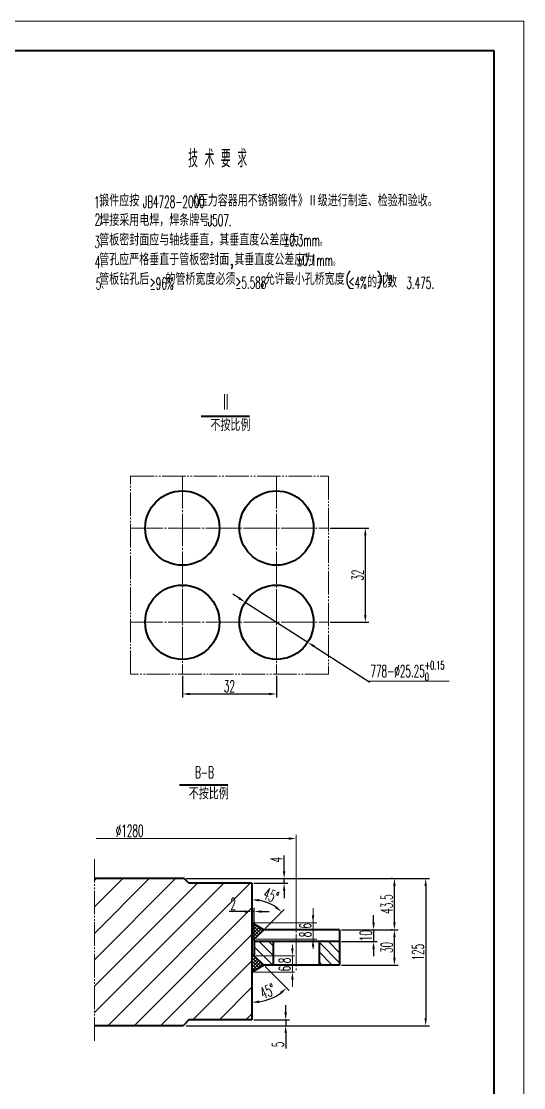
# Model space of a CAD drawing. Header units: millimetres. Extents: x 653 to 3278, y 1219 to 2187.
# Drawn here: x 1323.6 to 1494.4, y 1824.4 to 2186.8 of the extents above; entities that cross this region are included whole.
import ezdxf

# ---------------------------------------------------------------- set-up
doc = ezdxf.new("R2010")
doc.units = ezdxf.units.MM
doc.linetypes.add('JIS_08_11', pattern=[12.8, 11, -0.6, 0.6, -0.6])
doc.linetypes.add('JIS_09_08', pattern=[10.75, 8, -0.55, 0.55, -0.55, 0.55, -0.55])
for name, color, linetype, lineweight in [('图层1', 1, 'Continuous', 40), ('图层2', 4, 'JIS_08_11', 20), ('图层3', 2, 'Continuous', 20), ('图层5', 6, 'JIS_09_08', 20)]:
    doc.layers.add(name, color=color, linetype=linetype, lineweight=lineweight)
doc.styles.get("Standard").update_dxf_attribs({"font": 'romans.shx', "width": 0.55, "height": 4, "bigfont": 'gbcbig.shx'})
doc.styles.add('数字', font='romans.shx', dxfattribs={"width": 0.55, "height": 4, "bigfont": 'gbcbig.shx'})
doc.styles.add('文字', font='romans.shx', dxfattribs={"height": 4, "bigfont": 'gbcbig.shx'})
doc.styles.add('样式 2', font='romans.shx', dxfattribs={"width": 0.55, "height": 4, "bigfont": 'gbcbig.shx'})
doc.dimstyles.new('副本ISO-25', dxfattribs={"dimtxt": 4, "dimasz": 2.5, "dimexe": 1.25, "dimexo": 0.625, "dimtad": 1, "dimdsep": 46, "dimtxsty": '样式 2', "dimcen": 2.5, "dimadec": 0, "dimazin": 0, "dimtp": 1, "dimtm": 0.5, "dimtfac": 1, "dimtmove": 0, "dimatfit": 1, "dimfxl": 1, "dimlwd": 25, "dimlwe": 25, "dimarcsym": 0})

# ---------------------------------------------------------------- blocks, each defined once
blk = doc.blocks.new('*D334')
at = {"layer": 'Defpoints', "color": 0}
for p in [(1427.99, 2014.57), (1427.99, 1982.57), (1440.55, 1982.57)]:
    blk.add_point(p, dxfattribs=at)
at = {"layer": '图层3', "color": 0, "lineweight": 25}
for p, q in [((1428.61, 2014.57), (1441.8, 2014.57)), ((1440.55, 2012.07), (1440.55, 1985.07)), ((1428.61, 1982.57), (1441.8, 1982.57))]:
    blk.add_line(p, q, dxfattribs=at)
at = {"layer": '图层3', "color": 0}
for points in [[(1440.13, 2012.07), (1440.96, 2012.07), (1440.55, 2014.57)], [(1440.13, 1985.07), (1440.96, 1985.07), (1440.55, 1982.57)]]:
    blk.add_solid(points, dxfattribs=at)
at = {"layer": '图层3', "color": 0, "insert": (1437.92, 1998.57), "char_height": 4, "attachment_point": 5, "rotation": 90, "style": '样式 2'}
blk.add_mtext('32', dxfattribs=at)
blk = doc.blocks.new('*D335')
at = {"layer": 'Defpoints', "color": 0}
for p in [(1378.37, 1964.94), (1410.37, 1964.94), (1410.37, 1958.18)]:
    blk.add_point(p, dxfattribs=at)
at = {"layer": '图层3', "color": 0, "lineweight": 25}
for p, q in [((1378.37, 1964.32), (1378.37, 1956.93)), ((1410.37, 1964.32), (1410.37, 1956.93)), ((1380.87, 1958.18), (1407.87, 1958.18))]:
    blk.add_line(p, q, dxfattribs=at)
at = {"layer": '图层3', "color": 0}
for points in [[(1380.87, 1958.59), (1380.87, 1957.76), (1378.37, 1958.18)], [(1407.87, 1958.59), (1407.87, 1957.76), (1410.37, 1958.18)]]:
    blk.add_solid(points, dxfattribs=at)
at = {"layer": '图层3', "color": 0, "insert": (1394.37, 1960.8), "char_height": 4, "attachment_point": 5, "style": '样式 2'}
blk.add_mtext('32', dxfattribs=at)
blk = doc.blocks.new('*D336')
at = {"layer": 'Defpoints', "color": 0}
for p in [(1399.73, 1989.38), (1420.99, 1975.76)]:
    blk.add_point(p, dxfattribs=at)
at = {"layer": '图层3', "color": 0, "lineweight": 25}
for p, q in [((1397.63, 1990.73), (1395.52, 1992.08)), ((1399.73, 1989.38), (1420.99, 1975.76)), ((1423.1, 1974.41), (1442.09, 1962.24))]:
    blk.add_line(p, q, dxfattribs=at)
at = {"layer": '图层3', "color": 0}
for points in [[(1397.85, 1991.08), (1397.4, 1990.38), (1399.73, 1989.38)], [(1423.32, 1974.76), (1422.87, 1974.06), (1420.99, 1975.76)]]:
    blk.add_solid(points, dxfattribs=at)
blk = doc.blocks.new('*D337')
at = {"layer": 'Defpoints', "color": 0}
for p in [(1379.02, 1895.43), (1402.02, 1893.83), (1412.96, 1893.83)]:
    blk.add_point(p, dxfattribs=at)
at = {"layer": '图层3', "color": 0, "lineweight": 25}
for p, q in [((1412.96, 1897.93), (1412.96, 1903.25)), ((1379.65, 1895.43), (1414.21, 1895.43)), ((1412.96, 1893.83), (1412.96, 1895.43)), ((1402.65, 1893.83), (1414.21, 1893.83)), ((1412.96, 1891.33), (1412.96, 1888.83))]:
    blk.add_line(p, q, dxfattribs=at)
at = {"layer": '图层3', "color": 0}
for points in [[(1412.54, 1897.93), (1413.37, 1897.93), (1412.96, 1895.43)], [(1412.54, 1891.33), (1413.37, 1891.33), (1412.96, 1893.83)]]:
    blk.add_solid(points, dxfattribs=at)
at = {"layer": '图层3', "color": 0, "insert": (1410.33, 1901.84), "char_height": 4, "attachment_point": 5, "rotation": 90, "style": '样式 2'}
blk.add_mtext('4', dxfattribs=at)
blk = doc.blocks.new('*D338')
at = {"layer": 'Defpoints', "color": 0}
for p in [(1379.02, 1895.43), (1379.02, 1845.43), (1461.06, 1845.43)]:
    blk.add_point(p, dxfattribs=at)
at = {"layer": '图层3', "color": 0, "lineweight": 25}
for p, q in [((1379.65, 1895.43), (1462.31, 1895.43)), ((1461.06, 1892.93), (1461.06, 1847.93)), ((1379.65, 1845.43), (1462.31, 1845.43))]:
    blk.add_line(p, q, dxfattribs=at)
at = {"layer": '图层3', "color": 0}
for points in [[(1460.65, 1892.93), (1461.48, 1892.93), (1461.06, 1895.43)], [(1460.65, 1847.93), (1461.48, 1847.93), (1461.06, 1845.43)]]:
    blk.add_solid(points, dxfattribs=at)
at = {"layer": '图层3', "color": 0, "insert": (1458.44, 1870.43), "char_height": 4, "attachment_point": 5, "rotation": 90, "style": '样式 2'}
blk.add_mtext('125', dxfattribs=at)
blk = doc.blocks.new('*D339')
at = {"layer": 'Defpoints', "color": 0}
for p in [(1402.02, 1884.24), (1402.02, 1874.03), (1402.82, 1874.03)]:
    blk.add_point(p, dxfattribs=at)
at = {"layer": '图层3', "color": 0, "lineweight": 25}
for p, q in [((1402.02, 1874.65), (1402.02, 1885.49)), ((1402.82, 1874.65), (1402.82, 1885.49)), ((1399.52, 1884.24), (1394.3, 1884.24)), ((1402.82, 1884.24), (1402.02, 1884.24)), ((1405.32, 1884.24), (1407.82, 1884.24))]:
    blk.add_line(p, q, dxfattribs=at)
at = {"layer": '图层3', "color": 0}
for points in [[(1399.52, 1884.65), (1399.52, 1883.82), (1402.02, 1884.24)], [(1405.32, 1884.65), (1405.32, 1883.82), (1402.82, 1884.24)]]:
    blk.add_solid(points, dxfattribs=at)
at = {"layer": '图层3', "color": 0, "insert": (1395.66, 1886.86), "char_height": 4, "attachment_point": 5, "style": '样式 2'}
blk.add_mtext('2', dxfattribs=at)
blk = doc.blocks.new('*D340')
at = {"layer": 'Defpoints', "color": 0}
for p in [(1402.02, 1893.83), (1409.14, 1886.36), (1406.02, 1878.03), (1402.82, 1874.83), (1402.02, 1847.43)]:
    blk.add_point(p, dxfattribs=at)
at = {"layer": '图层3', "color": 0, "lineweight": 25}
blk.add_line((1406.46, 1878.47), (1412.97, 1884.98), dxfattribs=at)
blk.add_arc((1402.02, 1874.03), 14.24, 55.0708, 79.9292, dxfattribs=at)
at = {"layer": '图层3', "color": 0}
for points in [[(1404.47, 1887.64), (1404.55, 1888.47), (1402.02, 1888.27)], [(1410.44, 1886.03), (1409.91, 1885.39), (1412.09, 1884.1)]]:
    blk.add_solid(points, dxfattribs=at)
at = {"layer": '图层3', "color": 0, "insert": (1408.52, 1889.71), "char_height": 4, "attachment_point": 5, "rotation": 337.5, "style": '样式 2'}
blk.add_mtext('45°', dxfattribs=at)
blk = doc.blocks.new('*D341')
at = {"layer": 'Defpoints', "color": 0}
for p in [(1431.82, 1878.03), (1431.82, 1874.03), (1443.35, 1874.03)]:
    blk.add_point(p, dxfattribs=at)
at = {"layer": '图层3', "color": 0, "lineweight": 25}
for p, q in [((1443.35, 1880.53), (1443.35, 1883.03)), ((1432.45, 1878.03), (1444.6, 1878.03)), ((1443.35, 1878.03), (1443.35, 1874.03)), ((1432.45, 1874.03), (1444.6, 1874.03)), ((1443.35, 1871.53), (1443.35, 1869.03))]:
    blk.add_line(p, q, dxfattribs=at)
at = {"layer": '图层3', "color": 0}
for points in [[(1442.94, 1880.53), (1443.77, 1880.53), (1443.35, 1878.03)], [(1442.94, 1871.53), (1443.77, 1871.53), (1443.35, 1874.03)]]:
    blk.add_solid(points, dxfattribs=at)
at = {"layer": '图层3', "color": 0, "insert": (1440.73, 1876.03), "char_height": 4, "attachment_point": 5, "rotation": 90, "style": '样式 2'}
blk.add_mtext('10', dxfattribs=at)
blk = doc.blocks.new('*D342')
at = {"layer": 'Defpoints', "color": 0}
for p in [(1431.82, 1878.03), (1450.44, 1878.03), (1431.82, 1866.03)]:
    blk.add_point(p, dxfattribs=at)
at = {"layer": '图层3', "color": 0, "lineweight": 25}
for p, q in [((1432.45, 1878.03), (1451.69, 1878.03)), ((1450.44, 1868.53), (1450.44, 1875.53)), ((1432.45, 1866.03), (1451.69, 1866.03))]:
    blk.add_line(p, q, dxfattribs=at)
at = {"layer": '图层3', "color": 0}
for points in [[(1450.02, 1875.53), (1450.85, 1875.53), (1450.44, 1878.03)], [(1450.02, 1868.53), (1450.85, 1868.53), (1450.44, 1866.03)]]:
    blk.add_solid(points, dxfattribs=at)
at = {"layer": '图层3', "color": 0, "insert": (1447.81, 1872.03), "char_height": 4, "attachment_point": 5, "rotation": 90, "style": '样式 2'}
blk.add_mtext('30', dxfattribs=at)
blk = doc.blocks.new('*D286')
at = {"layer": 'Defpoints', "color": 0}
for p in [(1450.44, 1895.43), (1450.44, 1895.43), (1450.44, 1878.03)]:
    blk.add_point(p, dxfattribs=at)
at = {"layer": '图层3', "color": 0, "lineweight": 25}
for p, q in [((1449.81, 1895.43), (1449.19, 1895.43)), ((1450.44, 1880.53), (1450.44, 1892.93)), ((1449.81, 1878.03), (1449.19, 1878.03))]:
    blk.add_line(p, q, dxfattribs=at)
at = {"layer": '图层3', "color": 0}
for points in [[(1450.02, 1892.93), (1450.85, 1892.93), (1450.44, 1895.43)], [(1450.02, 1880.53), (1450.85, 1880.53), (1450.44, 1878.03)]]:
    blk.add_solid(points, dxfattribs=at)
at = {"layer": '图层3', "color": 0, "insert": (1447.81, 1886.73), "char_height": 4, "attachment_point": 5, "rotation": 90, "style": '样式 2'}
blk.add_mtext('43.5', dxfattribs=at)
blk = doc.blocks.new('*D343')
at = {"layer": 'Defpoints', "color": 0}
for p in [(1402.02, 1847.43), (1402.02, 1845.43), (1413.5, 1845.43)]:
    blk.add_point(p, dxfattribs=at)
at = {"layer": '图层3', "color": 0, "lineweight": 25}
for p, q in [((1413.5, 1849.93), (1413.5, 1852.43)), ((1402.65, 1847.43), (1414.75, 1847.43)), ((1402.65, 1845.43), (1414.75, 1845.43)), ((1413.5, 1847.43), (1413.5, 1845.43)), ((1413.5, 1842.93), (1413.5, 1837.71))]:
    blk.add_line(p, q, dxfattribs=at)
at = {"layer": '图层3', "color": 0}
for points in [[(1413.08, 1849.93), (1413.91, 1849.93), (1413.5, 1847.43)], [(1413.08, 1842.93), (1413.91, 1842.93), (1413.5, 1845.43)]]:
    blk.add_solid(points, dxfattribs=at)
at = {"layer": '图层3', "color": 0, "insert": (1410.87, 1839.07), "char_height": 4, "attachment_point": 5, "rotation": 90, "style": '样式 2'}
blk.add_mtext('5', dxfattribs=at)
blk = doc.blocks.new('*D344')
at = {"layer": 'Defpoints', "color": 0}
for p in [(1402.02, 1893.83), (1402.82, 1869.23), (1406.02, 1866.03), (1406.33, 1853.95), (1402.02, 1847.43)]:
    blk.add_point(p, dxfattribs=at)
at = {"layer": '图层3', "color": 0, "lineweight": 25}
blk.add_line((1406.46, 1865.59), (1414.68, 1857.37), dxfattribs=at)
blk.add_arc((1402.02, 1870.03), 16.65, 278.6122, 306.3878, dxfattribs=at)
at = {"layer": '图层3', "color": 0}
for points in [[(1411.63, 1856.94), (1412.17, 1856.31), (1413.79, 1858.26)], [(1404.54, 1853.15), (1404.48, 1853.99), (1402.02, 1853.38)]]:
    blk.add_solid(points, dxfattribs=at)
at = {"layer": '图层3', "color": 0, "insert": (1407.34, 1857.18), "char_height": 4, "attachment_point": 5, "rotation": 22.5, "style": '样式 2'}
blk.add_mtext('45°', dxfattribs=at)

msp = doc.modelspace()

# ---------------------------------------------------------------- hatches: boundary and pattern name
at = {"layer": '图层3'}
h = msp.add_hatch(dxfattribs=at)
h.set_pattern_fill('ANSI31', color=256, scale=2, style=0)
h.set_pattern_definition([(45, (109.9785, 90.508), (-4.490128, 4.490128), [])])
h.paths.add_polyline_path([(1402.021, 1893.83), (1380.621, 1893.83), (1379.021, 1895.43), (1348.489, 1895.43), (1348.489, 1845.43), (1378.621, 1845.43), (1380.621, 1847.43), (1402.021, 1847.43)])
h.paths.add_polyline_path([(1393.929, 1889.861), (1397.396, 1889.861), (1397.396, 1883.861), (1393.929, 1883.861)], flags=24)
h = msp.add_hatch(dxfattribs=at)
h.set_pattern_fill('ANSI37', color=256, scale=0.25, angle=90, style=0)
h.set_pattern_definition([(135, (109.9785, 90.50825), (-0.561266, -0.561266), []), (225, (109.9785, 90.50825), (0.561266, -0.561266), [])])
h.paths.add_polyline_path([(1406.021, 1878.03), (1402.021, 1880.43), (1402.021, 1874.83), (1402.821, 1874.83)])
h.paths.add_polyline_path([(1402.821, 1869.23), (1402.021, 1869.23), (1402.021, 1863.63), (1406.021, 1866.03)])
h = msp.add_hatch(dxfattribs=at)
h.set_pattern_fill('ANSI31', color=256, scale=0.75, angle=90, style=0)
h.set_pattern_definition([(135, (109.9785, 90.5083), (-1.683798, -1.683798), [])])
h.paths.add_polyline_path([(1409.221, 1874.03), (1402.821, 1874.03), (1402.821, 1869.23), (1406.021, 1866.03), (1409.221, 1866.03)])
h.paths.add_polyline_path([(1424.821, 1866.03), (1431.821, 1866.03), (1431.821, 1874.03), (1424.821, 1874.03)])

# ---------------------------------------------------------------- linework, layer by layer
at = {"layer": '图层1'}
for p, q in [((1484.366, 2176.779), (1098.866, 2176.779)), ((1484.366, 1602.779), (1484.366, 2176.779)), ((1401.23, 2052.43), (1384.792, 2052.43)), ((1393.88, 1927.215), (1377.442, 1927.215)), ((1379.021, 1895.43), (1348.489, 1895.43)), ((1380.621, 1893.83), (1379.021, 1895.43)), ((1402.021, 1893.83), (1380.621, 1893.83)), ((1402.021, 1893.83), (1402.021, 1847.43)), ((1406.021, 1878.03), (1402.021, 1880.43)), ((1402.821, 1874.83), (1406.021, 1878.03)), ((1431.821, 1878.03), (1406.021, 1878.03)), ((1431.821, 1878.03), (1431.821, 1866.03)), ((1402.821, 1874.83), (1402.021, 1874.83)), ((1402.821, 1874.83), (1402.821, 1869.23)), ((1431.821, 1874.03), (1402.821, 1874.03)), ((1409.221, 1874.03), (1409.221, 1866.03)), ((1424.821, 1874.03), (1424.821, 1866.03)), ((1402.821, 1869.23), (1402.021, 1869.23)), ((1402.821, 1869.23), (1406.021, 1866.03)), ((1406.021, 1866.03), (1402.021, 1863.63)), ((1431.821, 1866.03), (1406.021, 1866.03)), ((1378.621, 1845.43), (1348.489, 1845.43)), ((1380.621, 1847.43), (1378.621, 1845.43)), ((1402.021, 1847.43), (1380.621, 1847.43))]:
    msp.add_line(p, q, dxfattribs=at)
for centre in [(1378.374, 2014.569), (1410.362, 2014.569), (1378.362, 1982.569), (1410.362, 1982.569)]:
    msp.add_circle(centre, 12.625, dxfattribs=at)
at = {"layer": '图层2'}
for p, q in [((1378.374, 2032.194), (1378.374, 1964.944)), ((1410.374, 2032.194), (1410.374, 1964.944)), ((1360.749, 2014.569), (1427.987, 2014.569)), ((1360.737, 1982.569), (1427.987, 1982.569)), ((1417.021, 1876.536), (1417.021, 1864.03))]:
    msp.add_line(p, q, dxfattribs=at)
at = {"layer": '图层3'}
for p, q in [((1494.366, 2186.779), (653.366, 2186.779)), ((1494.366, 1592.779), (1494.366, 2186.779)), ((1441.563, 1962.576), (1469.031, 1962.576)), ((1417.021, 1877.161), (1417.021, 1910.295)), ((1414.521, 1909.045), (1349.134, 1909.045)), ((1422.79, 1882.93), (1422.79, 1885.424)), ((1422.79, 1880.53), (1422.79, 1883.03)), ((1402.646, 1880.43), (1424.04, 1880.43)), ((1406.646, 1878.03), (1424.04, 1878.03)), ((1406.646, 1878.03), (1424.04, 1878.03)), ((1422.79, 1878.03), (1422.79, 1880.43)), ((1422.79, 1878.03), (1422.79, 1874.83)), ((1403.446, 1874.83), (1424.04, 1874.83)), ((1422.79, 1875.53), (1422.79, 1873.03)), ((1415.768, 1871.73), (1415.768, 1872.98)), ((1422.79, 1872.33), (1422.79, 1871.524)), ((1403.446, 1869.23), (1416.534, 1869.23)), ((1415.768, 1866.03), (1415.768, 1869.23)), ((1402.646, 1863.63), (1416.534, 1863.63)), ((1406.646, 1866.03), (1416.534, 1866.03)), ((1415.768, 1863.63), (1415.768, 1866.03)), ((1422.232, 1866.03), (1421.607, 1866.03)), ((1415.768, 1861.13), (1415.768, 1858.63))]:
    msp.add_line(p, q, dxfattribs=at)
for centre in [(1422.79, 1878.03), (1415.768, 1866.03)]:
    msp.add_circle(centre, 0.28, dxfattribs=at)
for points in [[(1414.521, 1909.462), (1414.521, 1908.629), (1417.021, 1909.045)], [(1422.374, 1882.93), (1423.207, 1882.93), (1422.79, 1880.43)], [(1422.374, 1872.33), (1423.207, 1872.33), (1422.79, 1874.83)], [(1415.352, 1871.73), (1416.185, 1871.73), (1415.768, 1869.23)], [(1415.352, 1861.13), (1416.185, 1861.13), (1415.768, 1863.63)]]:
    msp.add_solid(points, dxfattribs=at)
at = {"layer": '图层5'}
msp.add_line((1348.489, 1902.082), (1348.489, 1839.907), dxfattribs=at)
msp.add_lwpolyline([(1360.749, 2032.194), (1427.987, 2032.194), (1427.987, 1964.956), (1360.749, 1964.956)], close=True, dxfattribs=at)

# ---------------------------------------------------------------- texts
at = {"layer": '图层3', "char_height": 6, "attachment_point": 1}
for s, insert, width in [('技 术 要 求', (1380.347, 2143.12), 73.98205), ('Ⅱ', (1391.499, 2060.255), 10)]:
    msp.add_mtext(s, dxfattribs=dict(at, insert=insert, width=width))
at = {"layer": '图层3', "char_height": 4, "attachment_point": 1}
for s, insert, width, style in [('  锻件应按      《压力容器用不锈钢锻件》Ⅱ级进行制造、检验和验收。\\P  焊接采用电焊，焊条牌号：  \\P  管板密封面应与轴线垂直，其垂直度公差应为  \\P  管孔应严格垂直于管板密封面,其垂直度公差应为   \\P  管板钻孔后  的管桥宽度必须   ,允许最小孔桥宽度(   )为', (1344.638, 2127.9), 188.8156, '文字'), ('JB4728-2000', (1364.925, 2127.441), 32.02349, '数字'), ('1、', (1348.343, 2127.283), 16.184, '数字'), ('2、', (1348.56, 2121.36), 16.04922, '数字'), ('J507.', (1387.019, 2121.152), 53.63973, '数字'), ('3、', (1348.46, 2113.766), 16.64766, '数字'), ('%%P0.3mm。', (1412.691, 2114.386), 31.69423, '数字'), ('4、', (1348.621, 2106.924), 16.46769, '数字'), ('%%P0.1mm。', (1417.136, 2107.637), 31.38201, '数字'), ('5、', (1348.944, 2099.6), 16.42504, '数字'), ('≥96%', (1367.264, 2099.695), 32.60595, '数字'), ('≥5.588', (1396.345, 2099.951), 31.9961, '数字'), ('≤4%', (1434.825, 2099.994), 31.91248, '数字'), ('的孔数', (1441.163, 2100.258), 41.89094, '文字'), ('3.475.', (1454.51, 2099.869), 31.64006, '数字'), ('不按比例', (1387.905, 2051.56), 15.65979, '文字'), ('\\A1;778-%%C25.25{\\H0.7x;\\S+0.15^ 0;}', (1442.293, 1969.299), 29.61087, '数字'), ('B-B', (1382.676, 1933.568), 16.78952, '数字'), ('不按比例', (1380.555, 1926.346), 15.65979, '文字')]:
    msp.add_mtext(s, dxfattribs=dict(at, insert=insert, width=width, style=style))
at = {"layer": '图层3', "insert": (1360.449, 1911.67), "char_height": 4, "attachment_point": 5, "style": '数字'}
msp.add_mtext('%%C1280', dxfattribs=at)
at = {"layer": '图层3', "char_height": 4, "attachment_point": 5, "rotation": 90, "style": '数字'}
for s, insert in [('6', (1420.165, 1879.371)), ('8', (1420.165, 1876.43)), ('8', (1413.143, 1867.63)), ('6', (1413.143, 1864.83))]:
    msp.add_mtext(s, dxfattribs=dict(at, insert=insert))

# ---------------------------------------------------------------- dimensions: what is measured, and where the dimension line sits
at = {"layer": '图层3'}
dim = msp.add_linear_dim(base=(1440.546, 1982.569), p1=(1427.987, 2014.569), p2=(1427.987, 1982.569), angle=90, dimstyle='副本ISO-25', dxfattribs=at)
dim.commit()
dim.dimension.update_dxf_attribs({"geometry": '*D334', "text_midpoint": (1437.921, 1998.569)})
dim = msp.add_diameter_dim_2p(p1=(1399.732, 1989.38), p2=(1420.992, 1975.757), text=' ', dimstyle='副本ISO-25', dxfattribs=at)
dim.commit()
dim.dimension.update_dxf_attribs({"geometry": '*D336', "text_midpoint": (1441.563, 1962.576), "dimtype": 163})
dim = msp.add_linear_dim(base=(1410.374, 1958.177), p1=(1378.374, 1964.944), p2=(1410.374, 1964.944), dimstyle='副本ISO-25', dxfattribs=at)
dim.commit()
dim.dimension.update_dxf_attribs({"geometry": '*D335', "text_midpoint": (1394.374, 1960.802)})
for base, p1, p2, text, picture, middle in [((1412.955, 1893.83), (1379.021, 1895.43), (1402.021, 1893.83), '4', '*D337', (1412.955, 1901.84)), ((1443.352, 1874.03), (1431.821, 1878.03), (1431.821, 1874.03), '10', '*D341', (1443.352, 1876.03)), ((1450.436, 1878.03), (1431.821, 1866.03), (1431.821, 1878.03), '30', '*D342', (1450.436, 1872.035))]:
    dim = msp.add_linear_dim(base=base, p1=p1, p2=p2, angle=90, text=text, dimstyle='副本ISO-25', dxfattribs=at)
    dim.commit()
    dim.dimension.update_dxf_attribs({"geometry": picture, "text_midpoint": middle, "dimtype": 160})
for base, p1, p2, text, picture, middle in [((1461.064, 1845.43), (1379.021, 1895.43), (1379.021, 1845.43), '125', '*D338', (1458.439, 1870.43)), ((1450.435, 1895.43), (1450.435, 1878.03), (1450.435, 1895.43), '43.5', '*D286', (1447.81, 1886.73)), ((1413.496, 1845.43), (1402.021, 1847.43), (1402.021, 1845.43), '5', '*D343', (1410.871, 1839.071))]:
    dim = msp.add_linear_dim(base=base, p1=p1, p2=p2, angle=90, text=text, dimstyle='副本ISO-25', dxfattribs=at)
    dim.commit()
    dim.dimension.update_dxf_attribs({"geometry": picture, "text_midpoint": middle})
for base, line1, line2, picture, middle in [((1409.141, 1886.363), ((1402.021, 1893.83), (1402.021, 1847.43)), ((1402.821, 1874.83), (1406.021, 1878.03)), '*D340', (1408.517, 1889.714)), ((1406.329, 1853.949), ((1402.821, 1869.23), (1406.021, 1866.03)), ((1402.021, 1893.83), (1402.021, 1847.43)), '*D344', (1407.345, 1857.176))]:
    dim = msp.add_angular_dim_2l(base=base, line1=line1, line2=line2, dimstyle='副本ISO-25', dxfattribs=at)
    dim.commit()
    dim.dimension.update_dxf_attribs({"geometry": picture, "text_midpoint": middle})
dim = msp.add_linear_dim(base=(1402.021, 1884.236), p1=(1402.821, 1874.03), p2=(1402.021, 1874.03), text='2', dimstyle='副本ISO-25', dxfattribs=at)
dim.commit()
dim.dimension.update_dxf_attribs({"geometry": '*D339', "text_midpoint": (1395.662, 1886.861)})

doc.saveas('drawing.dxf')
